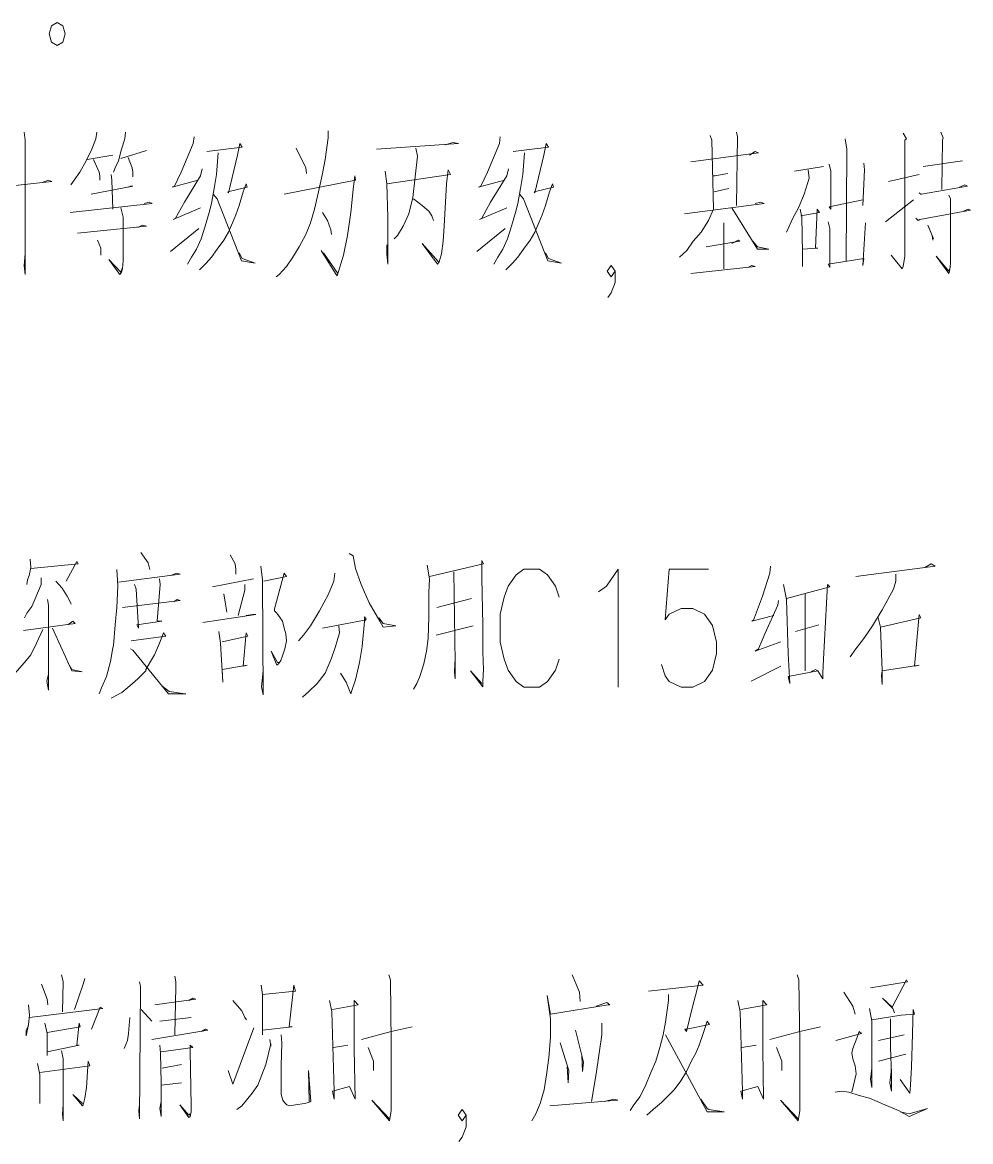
# Model space of a CAD drawing. Header units: millimetres. Extents: x 0 to 586, y 0 to 414.
# Drawn here: x 492.09 to 522.85, y 58.72 to 95.02 of the extents above; entities that cross this region are included whole.
import ezdxf

# ---------------------------------------------------------------- set-up
doc = ezdxf.new("R2010")
doc.units = ezdxf.units.MM

msp = doc.modelspace()

# ---------------------------------------------------------------- linework, layer by layer
at = {"color": 0, "lineweight": 0}
msp.add_lwpolyline([(493.479667, 94.650278), (493.402056, 94.914861), (493.218611, 95.024222), (493.035167, 94.914861), (492.957556, 94.650278), (493.035167, 94.385694), (493.218611, 94.276333), (493.402056, 94.385694)], close=True, dxfattribs=at)
for points in [[(502.009833, 91.5035), (502.009833, 91.28125), (501.907528, 90.572167), (501.829917, 90.124139), (501.699389, 89.527944), (501.568861, 88.970556), (501.438333, 88.522528), (501.279583, 88.148583), (501.071444, 87.739361), (500.863306, 87.404222), (500.655167, 87.107889), (500.418806, 86.846833), (500.3165, 86.769222)], [(492.149694, 91.464694), (492.177917, 91.203639), (492.177917, 86.846833), (492.149694, 87.143167), (492.177917, 87.517111)], [(494.499194, 91.464694), (494.4745, 91.242444), (494.343972, 90.907306), (494.160528, 90.533361), (493.952389, 90.162944), (493.768944, 89.901889), (493.663111, 89.750194)], [(495.437583, 91.464694), (495.412889, 91.242444), (495.307056, 90.907306), (495.20475, 90.533361), (495.098917, 90.311111), (495.046, 90.162944)], [(497.656556, 91.316528), (497.628333, 91.094278), (497.23675, 90.162944), (497.028611, 89.714917), (496.951, 89.676111), (497.787083, 89.901889)], [(503.576167, 90.907306), (506.236111, 91.094278), (506.052667, 91.129556), (505.819833, 91.055472)], [(507.594306, 91.316528), (507.566083, 91.094278), (507.1745, 90.162944), (506.966361, 89.714917), (506.88875, 89.676111), (507.724833, 89.901889)], [(514.399389, 91.355333), (514.452306, 91.203639), (514.505222, 88.970556), (514.35, 88.596611), (514.113639, 88.222667), (513.852583, 87.926333), (513.644444, 87.626472), (513.411611, 87.404222)], [(515.260167, 91.464694), (515.288389, 91.316528), (515.260167, 89.079917)], [(518.784417, 91.242444), (518.833806, 90.907306), (518.809111, 87.291333)], [(520.661194, 91.429417), (520.767028, 91.242444), (520.714111, 91.203639), (520.714111, 87.443028), (520.661194, 87.107889), (520.6365, 87.030278), (520.269611, 87.478306)], [(521.888861, 91.464694), (521.966472, 91.28125), (521.93825, 91.203639), (521.913556, 89.602028)], [(495.282361, 90.607444), (496.114917, 90.8685)], [(498.436194, 90.794417), (498.386806, 90.088861), (498.305667, 89.640833), (498.228056, 89.154), (498.150444, 88.857667), (498.019917, 88.409639), (497.889389, 88.000417), (497.734167, 87.665278), (497.575417, 87.404222), (497.444889, 87.181972)], [(498.072833, 90.833222), (499.219361, 90.981389), (499.14175, 91.094278), (499.064139, 90.720333), (498.778389, 89.492667), (498.750167, 89.527944), (499.378111, 89.676111), (499.349889, 89.789), (499.247583, 89.527944), (499.117056, 89.079917), (499.011222, 88.783583), (498.908917, 88.522528), (498.778389, 88.222667), (498.619639, 87.961611), (498.4115, 87.665278), (498.228056, 87.404222), (498.048139, 87.21725), (497.836472, 86.995)], [(501.307806, 90.124139), (501.279583, 90.311111), (500.969139, 90.942583)], [(504.853222, 90.942583), (504.906139, 90.685056), (504.750917, 89.340972), (504.620389, 88.818861), (504.436944, 88.409639), (504.2535, 88.113306), (504.151194, 88.000417)], [(508.373944, 90.794417), (508.324556, 90.088861), (508.246944, 89.640833), (508.165806, 89.154), (508.088194, 88.857667), (507.957667, 88.409639), (507.827139, 88.000417), (507.671917, 87.665278), (507.513167, 87.404222), (507.386167, 87.181972)], [(508.010583, 90.833222), (509.157111, 90.981389), (509.0795, 91.094278), (509.001889, 90.720333), (508.716139, 89.492667), (508.687917, 89.527944), (509.315861, 89.676111), (509.287639, 89.789), (509.185333, 89.527944), (509.054806, 89.079917), (508.948972, 88.783583), (508.846667, 88.522528), (508.716139, 88.222667), (508.557389, 87.961611), (508.34925, 87.665278), (508.165806, 87.404222), (507.985889, 87.21725), (507.774222, 86.995)], [(513.774972, 90.498083), (515.965722, 90.794417), (515.863417, 90.833222), (515.679972, 90.720333)], [(494.185222, 90.572167), (495.021306, 90.720333)], [(494.393361, 90.572167), (494.576806, 90.162944), (494.605028, 90.050056), (494.605028, 89.901889)], [(495.515194, 90.64625), (495.645722, 90.311111), (495.673944, 90.162944), (495.673944, 90.01125)], [(518.262306, 90.424), (518.315222, 90.198222), (518.315222, 88.970556), (518.262306, 89.044639), (519.355917, 89.266889)], [(519.384139, 90.459278), (519.408833, 90.237028), (519.355917, 89.079917)], [(521.313833, 90.346389), (522.590889, 90.533361)], [(494.968389, 90.088861), (494.993083, 89.901889), (495.021306, 88.970556)], [(497.917611, 90.272306), (497.864694, 90.050056), (497.342583, 89.192806), (497.056833, 88.670694), (496.975694, 88.635417), (497.864694, 89.005833)], [(501.777, 87.626472), (502.246194, 86.882111), (502.299111, 86.808028), (502.50725, 87.478306), (502.637778, 88.113306), (502.740083, 88.857667), (502.821222, 89.602028), (502.870611, 90.050056), (502.898833, 89.901889), (500.577556, 89.453861)], [(503.861917, 90.198222), (503.914833, 89.789), (503.943056, 88.7095), (503.943056, 88.039222), (503.943056, 87.181972), (503.914833, 87.517111), (503.914833, 87.813444)], [(503.914833, 89.789), (505.975056, 90.088861), (505.897444, 90.237028), (505.844528, 89.789), (505.766917, 88.409639), (505.742222, 87.926333), (505.689306, 87.517111), (505.611694, 87.256056), (505.558778, 87.181972), (505.061361, 87.85225), (505.583472, 87.256056)], [(507.855361, 90.272306), (507.802444, 90.050056), (507.280333, 89.192806), (506.994583, 88.670694), (506.913444, 88.635417), (507.802444, 89.005833)], [(514.505222, 90.050056), (514.558139, 90.050056), (514.974417, 90.124139)], [(517.584972, 90.237028), (517.609667, 89.975972), (517.454444, 89.453861), (517.271, 89.005833), (517.087556, 88.670694), (516.879417, 88.222667)], [(517.140472, 90.198222), (518.078861, 90.346389)], [(520.192, 89.863083), (521.183306, 90.088861)], [(491.341833, 89.676111), (493.038694, 89.863083), (492.932861, 89.901889), (492.724722, 89.827806)], [(494.31575, 89.453861), (495.673944, 89.714917), (495.592806, 89.714917), (495.515194, 89.676111)], [(521.183306, 89.492667), (521.236222, 89.453861), (521.260917, 89.453861), (522.749639, 89.714917), (522.6685, 89.750194), (522.488583, 89.676111)], [(498.280972, 89.453861), (498.4115, 89.305694), (499.194667, 87.291333), (499.639167, 87.21725), (499.219361, 87.365417), (499.117056, 87.552389)], [(508.218722, 89.453861), (508.34925, 89.305694), (509.132417, 87.291333), (509.576917, 87.21725), (509.157111, 87.365417), (509.054806, 87.552389)], [(514.529917, 89.527944), (515.002639, 89.640833)], [(522.146389, 89.415056), (522.199306, 89.305694), (522.199306, 87.21725), (522.174611, 86.995), (522.146389, 86.882111), (521.730111, 87.443028), (522.146389, 86.956194), (522.199306, 87.107889)], [(493.638417, 88.857667), (496.298361, 89.154), (496.196056, 89.192806), (496.037306, 89.154)], [(495.282361, 89.005833), (495.359972, 88.7095), (495.359972, 87.291333), (495.335278, 87.030278), (495.307056, 86.920917), (495.254139, 86.846833), (494.890778, 87.330139), (495.282361, 86.920917), (495.335278, 87.069083)], [(504.775611, 89.305694), (505.061361, 89.079917), (505.273028, 88.896472), (505.375333, 88.744778), (505.42825, 88.596611)], [(513.566833, 88.818861), (516.149167, 89.154), (516.043333, 89.192806), (515.863417, 89.154)], [(515.104944, 89.005833), (515.941028, 87.665278), (516.304389, 87.665278), (515.941028, 87.739361), (515.782278, 87.926333)], [(517.323917, 88.970556), (517.373306, 88.7095), (517.401528, 87.552389), (517.401528, 87.107889), (517.401528, 87.665278), (517.895417, 87.704083), (517.817806, 87.704083), (517.870722, 88.970556), (517.948333, 88.857667), (517.348611, 88.744778)], [(520.086167, 88.557806), (520.999861, 89.266889)], [(521.077472, 88.670694), (521.155083, 88.596611), (521.208, 88.635417), (522.851944, 88.93175), (522.774333, 88.970556), (522.619111, 88.896472)], [(501.829917, 88.857667), (501.985139, 88.596611), (502.090972, 88.300278), (502.115667, 88.148583)], [(493.87125, 88.187389), (496.114917, 88.409639), (495.984389, 88.448444), (495.829167, 88.374361)], [(496.898083, 87.591194), (497.811778, 88.335556)], [(506.835833, 87.591194), (507.749528, 88.335556)], [(514.843889, 88.522528), (514.843889, 87.030278)], [(518.234083, 88.557806), (518.287, 88.335556), (518.287, 87.069083), (518.234083, 87.181972), (519.384139, 87.365417), (519.355917, 87.143167), (519.437056, 88.522528)], [(521.469056, 88.448444), (521.599583, 88.113306), (521.627806, 87.961611)], [(521.469056, 88.448444), (521.6525, 88.000417)], [(494.523889, 87.961611), (494.629722, 87.704083), (494.629722, 87.478306)], [(514.272389, 87.739361), (515.366, 87.926333), (515.313083, 87.961611), (515.104944, 87.85225)], [(501.854611, 87.552389), (502.323806, 86.882111), (502.299111, 86.882111)], [(511.086806, 86.098944), (511.192639, 86.250639), (511.323167, 86.585778), (511.323167, 86.956194), (511.192639, 87.143167), (511.062111, 86.956194), (511.192639, 86.769222), (511.323167, 86.956194)], [(513.774972, 86.882111), (515.863417, 87.107889), (515.757583, 87.143167), (515.627056, 87.069083)], [(495.935, 77.833361), (496.171361, 77.494694), (496.224278, 77.272444)], [(498.831306, 77.75575), (498.986528, 77.459417), (499.01475, 77.272444), (499.01475, 77.124278)], [(502.690694, 77.794556), (502.821222, 77.720472), (502.898833, 77.31125), (503.082278, 76.789139), (503.343333, 76.192944), (503.682, 75.59675), (503.787833, 75.409778), (504.204111, 75.448583), (503.787833, 75.522667), (503.657306, 75.706111)], [(492.336667, 77.607583), (492.361361, 77.346528), (492.308444, 77.085472), (492.259056, 76.937306), (492.230833, 76.789139)], [(492.361361, 77.31125), (493.899472, 77.459417), (493.850083, 77.5335), (493.511417, 76.8985)], [(499.822611, 77.385333), (499.875528, 76.937306), (499.900222, 73.211972), (499.847306, 73.473028), (499.900222, 73.995139)], [(505.220111, 77.420611), (505.30125, 76.976111), (505.273028, 76.528083), (505.273028, 75.744917), (505.248333, 75.035833), (505.195417, 74.626611), (505.117806, 74.217389), (504.987278, 73.808167), (504.881444, 73.582389), (504.779139, 73.398944)], [(505.30125, 77.050194), (507.0475, 77.459417), (506.994583, 77.572306), (506.994583, 77.011389), (507.022806, 75.483861), (507.022806, 74.700694), (507.022806, 74.591333), (507.0475, 74.030417), (507.022806, 73.66), (507.022806, 73.473028), (506.631222, 73.995139), (506.994583, 73.582389)], [(516.357306, 77.385333), (516.332611, 77.159556), (516.09625, 76.415194), (515.8105, 75.632028), (515.757583, 75.59675), (516.463139, 75.783722)], [(519.123083, 77.050194), (521.705417, 77.385333), (521.574889, 77.459417), (521.36675, 77.346528)], [(492.700028, 77.011389), (492.700028, 76.976111), (492.700028, 76.789139), (492.520111, 76.379917), (492.389583, 76.080056), (492.230833, 75.857806), (492.153222, 75.706111)], [(495.151833, 77.272444), (495.180056, 76.750333), (495.151833, 76.044778), (495.102444, 75.483861), (495.049528, 74.813583), (495.021306, 74.7395), (494.943694, 74.291472), (494.813167, 73.808167), (494.657944, 73.434222), (494.580333, 73.24725)], [(495.20475, 76.863222), (497.212056, 77.124278), (497.085056, 77.159556), (496.901611, 77.085472)], [(495.726861, 76.789139), (495.779778, 76.640972), (495.857389, 75.370972), (495.804472, 75.483861), (496.612333, 75.59675), (496.457111, 75.59675), (496.562944, 76.789139), (496.534722, 76.976111)], [(498.256278, 76.715056), (499.58625, 76.976111)], [(499.924917, 76.8985), (500.655167, 77.050194), (500.577556, 77.159556), (500.267111, 76.005972), (500.267111, 75.931889), (500.344722, 75.857806), (500.447028, 75.706111), (500.524639, 75.59675), (500.577556, 75.370972), (500.630472, 75.187528), (500.655167, 74.96175), (500.605778, 74.700694), (500.524639, 74.478444), (500.47525, 74.330278), (500.397639, 74.217389), (500.344722, 74.178583), (500.161278, 74.626611), (500.369417, 74.256194), (500.422333, 74.256194)], [(502.2215, 77.159556), (502.196806, 76.8985), (502.013361, 76.454), (501.727611, 75.931889), (501.438333, 75.448583), (501.2055, 75.148722), (501.04675, 74.96175)], [(506.080889, 77.198361), (506.133806, 74.256194), (506.133806, 73.734083), (506.109111, 73.956333), (506.133806, 74.404361)], [(509.506361, 76.376389), (509.379361, 76.73975), (509.125361, 77.103111), (508.867833, 77.286556), (508.359833, 77.286556), (508.105833, 77.103111), (507.848306, 76.73975), (507.721306, 76.376389), (507.594306, 75.829583), (507.594306, 74.919417), (507.721306, 74.372611), (507.848306, 74.00925), (508.105833, 73.645889), (508.359833, 73.462444), (508.867833, 73.462444), (509.125361, 73.645889), (509.379361, 74.00925), (509.506361, 74.372611)], [(510.779889, 76.556306), (511.033889, 76.73975), (511.418417, 77.286556), (511.418417, 73.462444)], [(514.346472, 77.286556), (513.072944, 77.286556), (512.945944, 75.646139), (513.072944, 75.829583), (513.457472, 76.013028), (513.838472, 76.013028), (514.219472, 75.829583), (514.477, 75.466222), (514.604, 74.919417), (514.604, 74.556056), (514.477, 74.00925), (514.219472, 73.645889), (513.838472, 73.462444), (513.457472, 73.462444), (513.072944, 73.645889), (512.945944, 73.825806), (512.818944, 74.192694)], [(520.428361, 77.124278), (520.428361, 76.8985), (520.35075, 76.640972), (519.983861, 75.967167), (519.669889, 75.448583), (519.384139, 75.035833), (519.123083, 74.700694), (518.939639, 74.439639)], [(493.169222, 76.8985), (493.380889, 76.67625), (493.536111, 76.415194), (493.613722, 76.267028), (493.666639, 76.154139)], [(499.3005, 76.789139), (499.3005, 76.602167), (499.092361, 75.783722)], [(516.777111, 76.789139), (516.879417, 76.302306), (516.932333, 74.552528), (516.98525, 73.582389), (516.932333, 73.808167), (517.898944, 73.995139), (517.817806, 74.030417), (517.662583, 73.956333)], [(516.879417, 76.341111), (518.287, 76.715056), (518.209389, 76.789139), (518.078861, 74.365556), (518.054167, 73.917528), (518.054167, 73.734083), (517.898944, 73.995139)], [(492.908167, 76.302306), (492.936389, 76.118861), (492.936389, 73.360139), (492.883472, 73.66), (492.936389, 73.88225)], [(495.335278, 76.044778), (497.212056, 76.267028), (497.10975, 76.302306), (497.003917, 76.228222)], [(498.623167, 76.489278), (498.676083, 76.154139), (498.725472, 75.893083)], [(506.655917, 76.341111), (505.534083, 76.044778)], [(516.618361, 76.267028), (516.593667, 76.118861), (516.177389, 75.187528), (515.965722, 74.700694), (515.863417, 74.626611), (516.695972, 74.926472)], [(517.479139, 73.995139), (517.479139, 76.489278)], [(492.128528, 75.296889), (493.797167, 75.522667), (493.719556, 75.59675), (493.560806, 75.483861)], [(497.945833, 75.557944), (499.663861, 75.819), (499.561556, 75.819), (499.353417, 75.783722)], [(501.829917, 75.370972), (503.188111, 75.632028), (503.188111, 75.744917), (503.2375, 75.670833), (503.188111, 75.59675), (503.106972, 74.774778), (503.029361, 74.256194), (502.898833, 73.695278), (502.768306, 73.321333), (502.743611, 73.24725), (502.588389, 73.621194), (502.404944, 73.917528)], [(519.853333, 75.706111), (519.930944, 75.409778), (519.983861, 73.995139), (519.983861, 73.547111), (519.959167, 73.843444), (519.983861, 73.995139), (521.183306, 74.178583), (521.028083, 74.143306), (521.183306, 75.819), (521.236222, 75.706111), (519.930944, 75.409778)], [(492.752944, 75.335694), (492.544806, 74.887667), (492.361361, 74.513722), (492.153222, 74.256194), (491.920389, 73.995139), (491.761639, 73.808167)], [(493.066917, 75.370972), (493.691333, 73.995139), (494.03, 73.956333), (493.691333, 74.030417), (493.560806, 74.256194)], [(495.621028, 74.96175), (496.742861, 75.109917), (496.66525, 75.222806), (496.534722, 74.887667), (496.3795, 74.513722), (496.248972, 74.291472), (496.09375, 74.030417), (496.09375, 73.995139), (495.832694, 73.734083), (495.571639, 73.508306), (495.310583, 73.286056), (494.971917, 73.099083)], [(498.464417, 75.261611), (498.517333, 74.887667), (498.594944, 73.621194), (498.57025, 74.030417), (499.378111, 74.178583), (499.247583, 74.143306), (499.353417, 75.222806), (499.406333, 75.109917), (498.57025, 74.926472)], [(502.352028, 75.448583), (502.376722, 75.222806), (502.246194, 74.774778), (502.119194, 74.404361), (501.907528, 73.917528), (501.646472, 73.582389), (501.385417, 73.321333), (501.177278, 73.137889)], [(505.509389, 75.148722), (506.708833, 75.448583)], [(517.168694, 75.261611), (517.923639, 75.483861)], [(495.596333, 74.700694), (495.673944, 74.665417), (496.824, 73.24725), (497.3955, 73.24725), (497.370806, 73.24725), (496.848694, 73.321333), (496.612333, 73.508306)], [(515.732889, 73.66), (516.695972, 74.143306)], [(493.359722, 64.124417), (493.412639, 63.898639), (493.387944, 62.932028)], [(494.118194, 64.011528), (494.065278, 63.824556), (493.779528, 63.006111)], [(495.892667, 63.898639), (495.917361, 63.750472), (495.892667, 59.464222), (495.864444, 59.725278), (495.892667, 59.91225)], [(497.039194, 64.085611), (497.063889, 63.898639), (497.063889, 63.750472), (497.039194, 62.184139)], [(503.978333, 64.124417), (504.03125, 63.972722), (504.055944, 61.923083), (504.055944, 60.656611), (504.055944, 59.725278), (504.003028, 59.390139), (503.428, 60.060417), (504.003028, 59.464222)], [(509.926167, 64.124417), (510.159, 63.5635), (510.187222, 63.267167)], [(512.402667, 63.602306), (514.177139, 63.789278), (514.046611, 63.937444), (513.993694, 63.711667), (513.81025, 63.006111), (513.630333, 62.297028), (513.577417, 62.371111), (513.630333, 62.371111), (514.385278, 62.519278), (514.307667, 62.632167), (514.177139, 62.222944), (514.046611, 61.849), (513.940778, 61.587944), (513.81025, 61.365694), (513.630333, 60.99175), (513.446889, 60.695417), (513.23875, 60.395556), (513.055306, 60.212111), (512.818944, 59.986333), (512.557889, 59.764083), (512.34975, 59.577111)], [(517.228667, 64.124417), (517.281583, 63.972722), (517.306278, 61.923083), (517.306278, 60.656611), (517.306278, 59.725278), (517.253361, 59.390139), (516.681861, 60.060417), (517.253361, 59.464222)], [(519.602861, 63.711667), (520.802306, 63.898639), (520.774083, 63.972722), (520.304889, 63.080194), (519.994444, 63.376528), (520.333111, 63.041389), (520.386028, 62.893222)], [(492.710611, 63.824556), (492.890528, 63.34125), (492.91875, 63.154278)], [(499.829667, 63.789278), (499.882583, 63.489417), (499.882583, 62.184139), (499.882583, 62.335833), (500.845667, 62.445194), (500.743361, 62.445194), (500.898583, 63.789278), (500.9515, 63.602306), (499.882583, 63.489417)], [(518.742083, 63.5635), (519.027833, 63.115472), (519.105444, 62.857944)], [(496.386556, 63.154278), (497.716528, 63.34125), (497.614222, 63.376528), (497.483694, 63.302444)], [(498.915972, 63.302444), (499.20525, 62.967306), (499.307556, 62.745056), (499.360472, 62.670972)], [(502.048639, 63.302444), (502.12625, 62.932028), (502.203861, 60.360278), (502.203861, 60.099222), (502.150944, 60.360278), (502.69775, 60.508444), (502.881194, 60.099222), (502.8565, 61.739639), (502.8565, 63.302444), (502.987028, 63.154278), (502.150944, 63.006111)], [(510.705806, 63.115472), (511.048, 63.228361), (511.150306, 63.154278), (511.097389, 63.154278), (509.220611, 62.857944), (509.114778, 63.454139), (509.220611, 62.70625), (509.220611, 62.110056), (509.167694, 61.439778), (509.090083, 60.882389), (509.012472, 60.395556), (508.881944, 59.951056), (508.751417, 59.615917), (508.620889, 59.390139)], [(513.055306, 63.489417), (513.055306, 63.302444), (512.949472, 62.596889), (512.871861, 62.184139), (512.769556, 61.774917), (512.639028, 61.326889), (512.480278, 60.956472), (512.296833, 60.508444), (512.116917, 60.173306), (511.908778, 59.876972), (511.802944, 59.725278)], [(515.298972, 63.302444), (515.376583, 62.932028), (515.454194, 60.360278), (515.454194, 60.099222), (515.401278, 60.360278), (515.951611, 60.508444), (516.131528, 60.099222), (516.106833, 61.739639), (516.106833, 63.302444), (516.237361, 63.154278), (515.401278, 63.006111)], [(492.290806, 63.154278), (492.319028, 62.819139), (492.290806, 62.519278), (492.213194, 62.148861), (492.213194, 62.335833), (492.266111, 62.445194)], [(492.319028, 62.745056), (494.693222, 63.041389), (494.612083, 63.080194), (494.326333, 62.371111)], [(495.942056, 63.006111), (496.28425, 62.632167)], [(519.574639, 63.041389), (519.65225, 62.632167), (519.65225, 60.956472), (519.65225, 60.473167), (519.602861, 60.730694), (519.65225, 61.104639)], [(519.65225, 62.670972), (520.124972, 62.745056), (520.594167, 62.819139), (521.035139, 62.857944), (520.98575, 63.006111), (520.957528, 61.849), (520.932833, 61.143444), (520.904611, 60.54725), (520.879917, 60.286194), (520.565944, 60.730694)], [(492.812917, 62.558083), (492.890528, 62.222944), (492.890528, 61.513861), (492.890528, 61.62675), (493.93475, 61.849), (493.857139, 61.849), (493.93475, 62.558083), (493.962972, 62.445194), (492.890528, 62.26175)], [(495.578694, 62.745056), (495.554, 62.484), (495.525778, 62.222944), (495.501083, 62.000694), (495.39525, 61.739639)], [(497.561306, 62.745056), (496.545306, 62.632167)], [(503.089333, 62.035972), (504.055944, 62.297028), (504.733278, 62.445194)], [(510.88925, 62.558083), (510.88925, 62.184139), (510.705806, 60.917667), (510.550583, 60.025139)], [(516.339667, 62.035972), (517.306278, 62.297028), (517.983611, 62.445194)], [(520.2555, 62.70625), (520.2555, 61.774917), (520.280194, 60.882389), (520.280194, 60.843583), (520.280194, 60.360278), (520.227278, 60.621333), (520.280194, 61.069361)], [(496.28425, 62.035972), (498.108111, 62.335833), (498.0305, 62.371111), (497.899972, 62.297028)], [(498.76075, 61.030556), (498.915972, 60.582528), (499.596833, 62.409917)], [(500.482306, 62.184139), (500.507, 61.923083), (500.482306, 61.178722), (500.482306, 60.656611), (500.482306, 60.247389), (500.535222, 60.060417), (500.588139, 59.986333), (500.66575, 59.91225), (500.768056, 59.876972), (500.9515, 59.91225), (501.23725, 59.951056), (501.367778, 59.986333), (501.448917, 60.025139), (501.367778, 61.030556), (501.396, 60.025139)], [(510.028472, 62.335833), (510.289528, 61.291611), (510.264833, 60.99175), (510.236611, 61.513861)], [(512.949472, 62.184139), (514.307667, 59.69), (514.854472, 59.69), (514.360583, 59.764083), (514.307667, 59.799361), (514.099528, 60.099222)], [(518.481028, 62.000694), (519.313583, 62.222944), (519.235972, 62.297028), (519.158361, 62.074778), (519.027833, 61.739639), (519.003139, 61.587944), (519.027833, 61.4045), (519.105444, 61.178722), (519.133667, 60.917667), (519.052528, 60.54725), (519.003139, 60.321472)], [(519.863917, 62.000694), (520.696472, 62.184139)], [(496.545306, 61.849), (496.57, 61.587944), (496.594694, 60.621333), (496.594694, 59.951056), (496.594694, 59.538306), (496.545306, 59.799361), (496.594694, 60.025139)], [(496.594694, 61.62675), (497.614222, 61.774917), (497.533083, 61.849), (497.533083, 61.665556), (497.561306, 59.876972), (497.561306, 59.69), (497.533083, 59.538306), (497.483694, 59.503028), (497.194417, 59.91225), (497.483694, 59.577111), (497.533083, 59.615917)], [(500.115417, 62.035972), (500.143639, 61.813722), (500.143639, 61.887806), (499.988417, 61.217528), (499.857889, 60.882389), (499.727361, 60.54725), (499.543917, 60.286194), (499.360472, 60.060417), (499.20525, 59.876972), (499.0465, 59.764083)], [(502.179167, 61.774917), (502.648361, 61.849)], [(503.301, 61.774917), (503.480917, 61.326889), (503.480917, 61.030556)], [(509.534583, 61.923083), (509.820333, 61.030556), (509.795639, 60.621333), (509.767417, 61.143444)], [(515.4295, 61.774917), (515.898694, 61.849)], [(516.551333, 61.774917), (516.73125, 61.326889), (516.73125, 61.030556)], [(493.359722, 61.665556), (493.412639, 61.4045), (493.412639, 59.91225), (493.412639, 59.390139), (493.387944, 59.615917), (493.412639, 59.91225)], [(519.863917, 61.326889), (520.749389, 61.552667)], [(492.580083, 61.252806), (492.657694, 60.882389), (492.657694, 60.173306), (492.657694, 59.951056), (492.657694, 60.1345)], [(492.657694, 60.956472), (494.273417, 61.178722), (494.2205, 61.326889), (494.171111, 60.473167), (494.118194, 60.1345), (494.065278, 59.91225), (494.040583, 59.876972), (493.726611, 60.247389), (494.040583, 59.951056)], [(497.247333, 61.217528), (496.622917, 61.104639)], [(496.594694, 60.54725), (497.247333, 60.621333)], [(518.452806, 60.321472), (518.664472, 60.360278), (518.897306, 60.321472), (519.235972, 60.212111), (519.574639, 60.1345), (520.072056, 59.91225), (520.513028, 59.725278), (520.855222, 59.538306), (521.454944, 59.799361), (520.855222, 59.615917), (520.565944, 59.69)], [(509.195917, 59.876972), (511.411361, 60.060417), (511.280833, 60.099222), (510.966861, 60.025139)], [(506.246694, 58.719861), (506.352528, 58.868028), (506.483056, 59.203167), (506.483056, 59.577111), (506.352528, 59.764083), (506.222, 59.577111), (506.352528, 59.390139), (506.483056, 59.577111)]]:
    msp.add_lwpolyline(points, dxfattribs=at)

doc.saveas('drawing.dxf')
